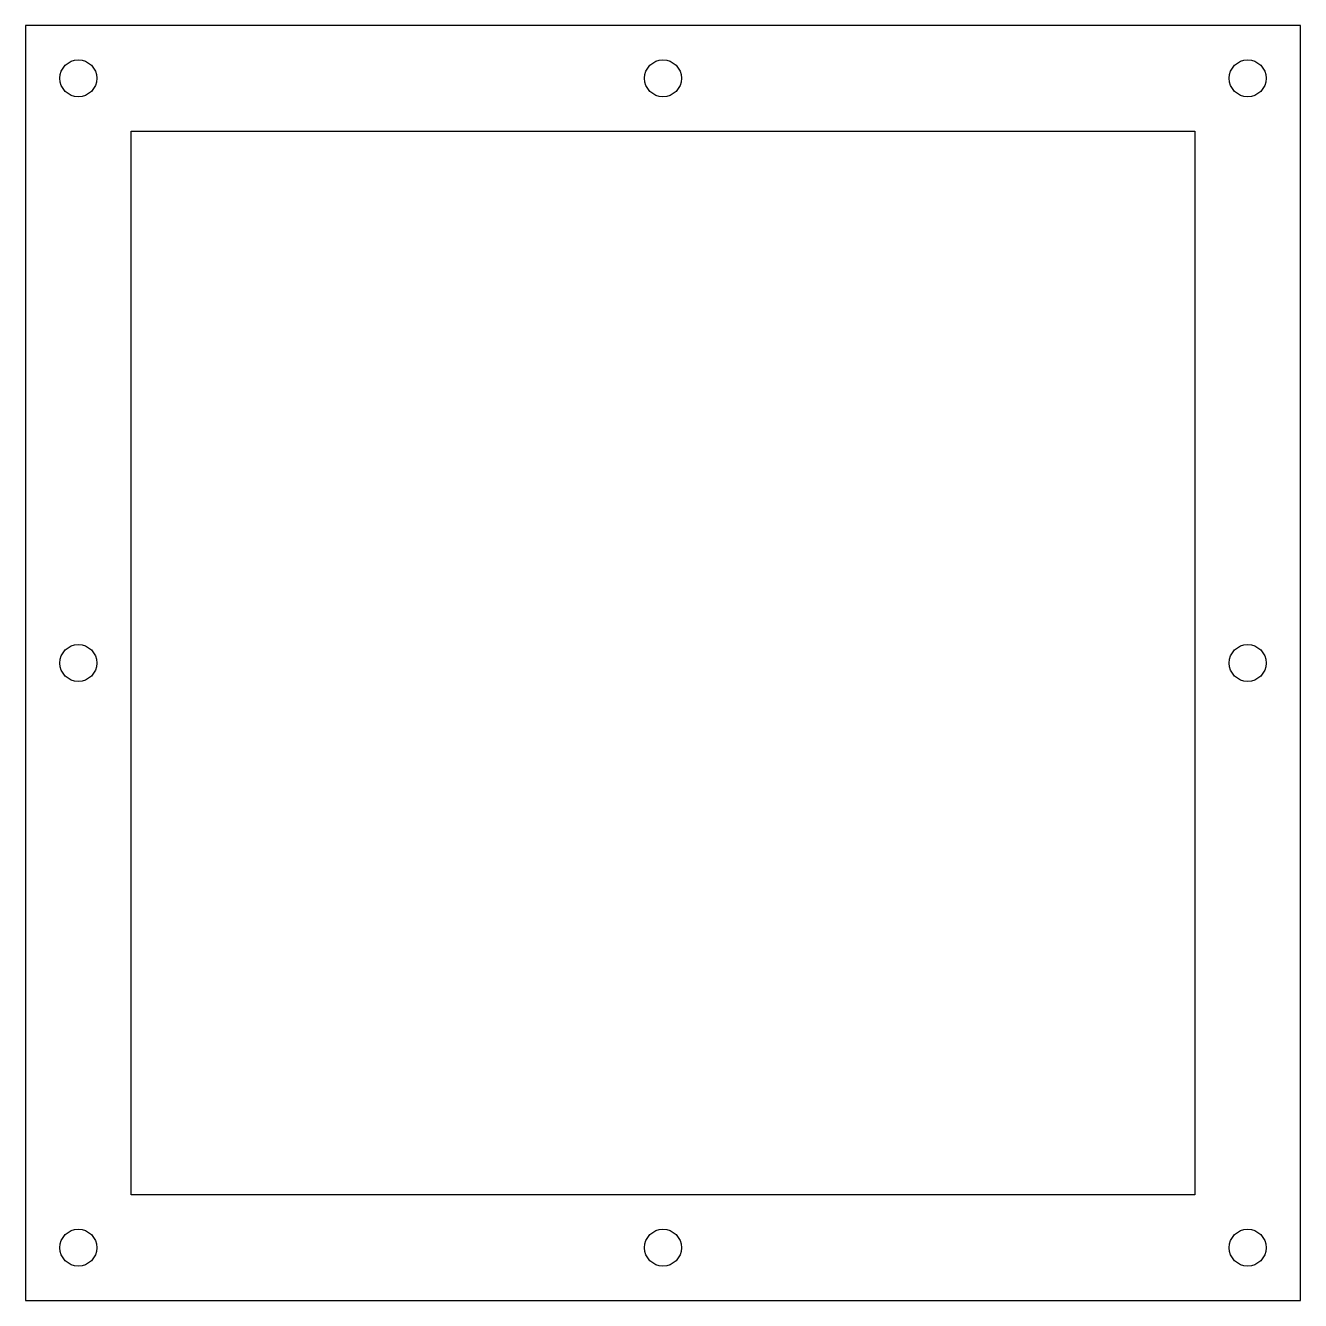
# Model space of a CAD drawing. Header units: millimetres. Extents: x -91 to 91, y -90 to 91.
import ezdxf

# ---------------------------------------------------------------- set-up
doc = ezdxf.new("R2010")
doc.units = ezdxf.units.MM

msp = doc.modelspace()

# ---------------------------------------------------------------- linework, layer by layer
for points in [[(-90.5, -90.5), (90.5, -90.5), (90.5, 90.5), (-90.5, 90.5)], [(-75.5, -75.5), (-75.5, 75.5), (75.5, 75.5), (75.5, -75.5)]]:
    msp.add_lwpolyline(points, close=True)
for centre in [(-83, 83), (0, 83), (83, 83), (-83, 0), (83, 0), (-83, -83), (0, -83), (83, -83)]:
    msp.add_circle(centre, 2.62)

doc.saveas('drawing.dxf')
